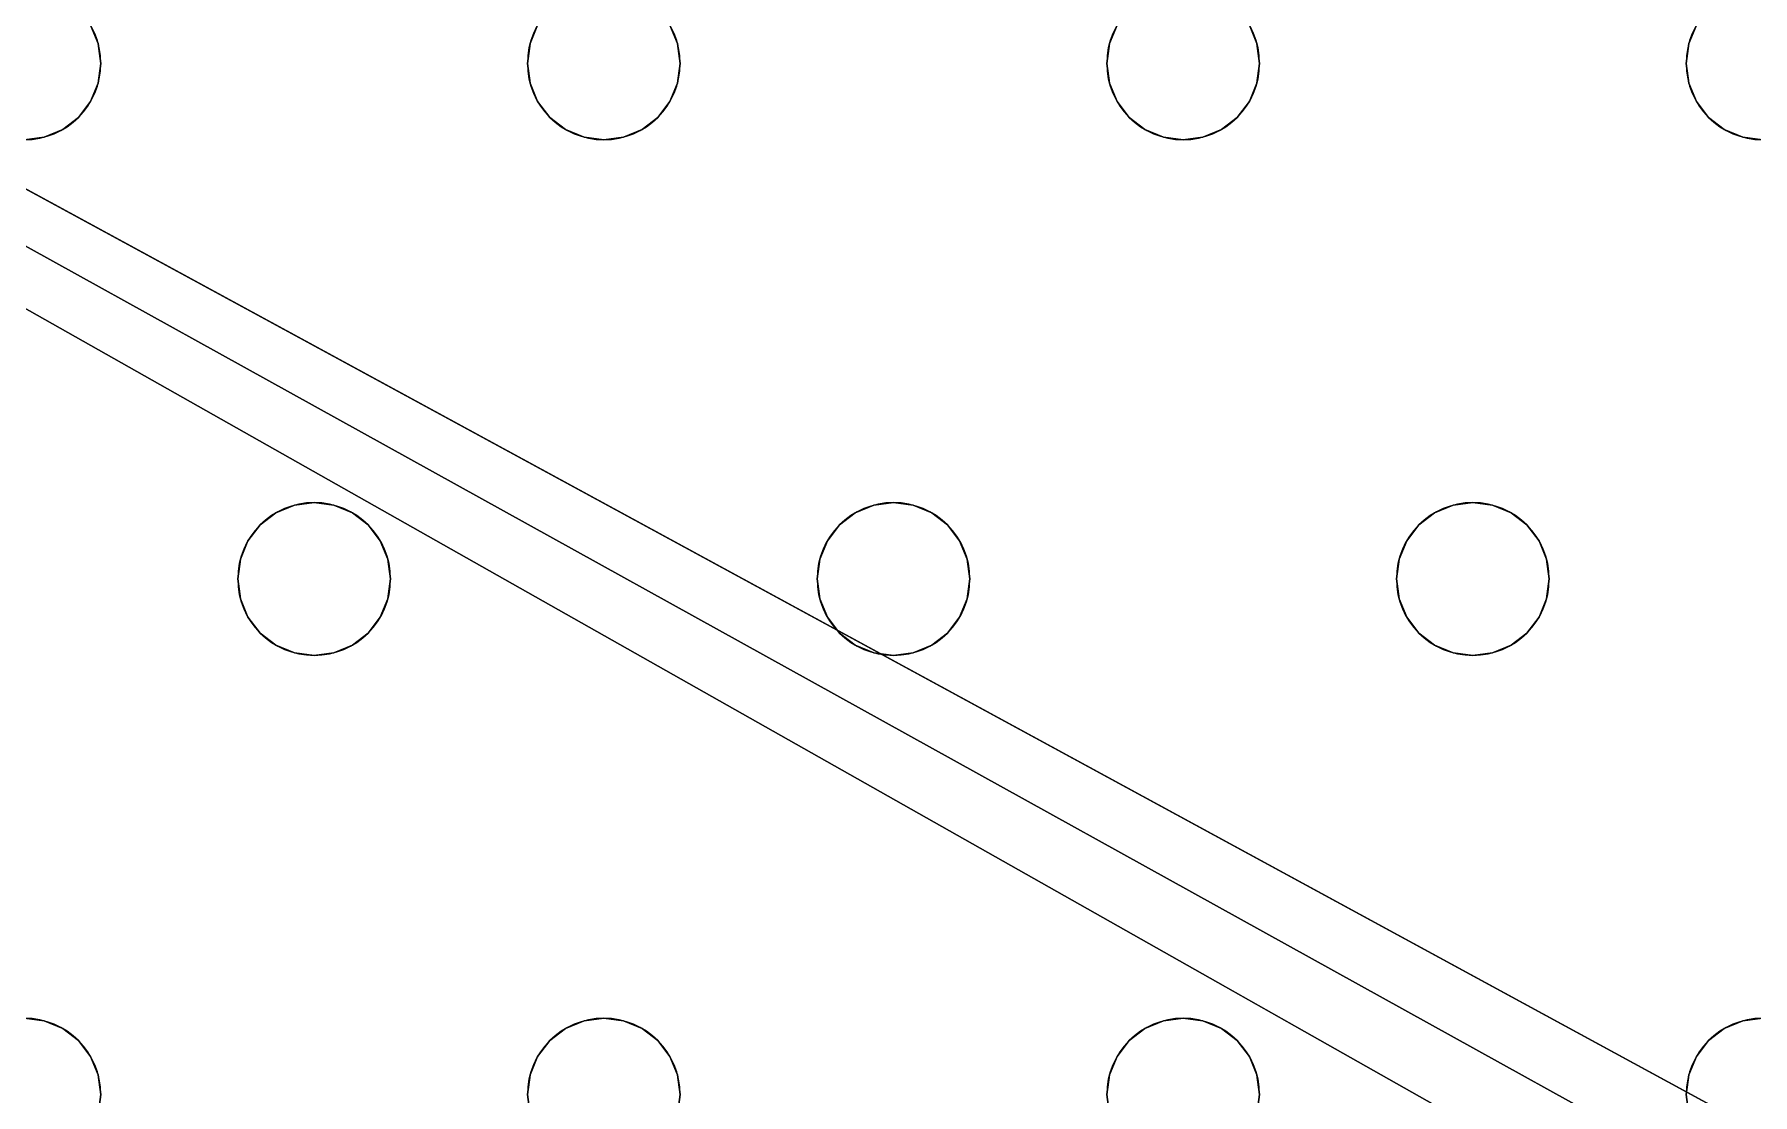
# Model space of a CAD drawing. Header units: millimetres. Extents: x -1 to 1201, y -701 to 1.
# Drawn here: x 292.1 to 382, y -206 to -150.5 of the extents above; entities that cross this region are included whole.
import ezdxf

# ---------------------------------------------------------------- set-up
doc = ezdxf.new("R2010")
doc.units = ezdxf.units.MM
doc.layers.add('IQ_200_3D', color=1, linetype='Continuous')
doc.layers.add('IQ_204_2D', color=7, linetype='Continuous')

msp = doc.modelspace()

# ---------------------------------------------------------------- linework, layer by layer
at = {"layer": 'IQ_200_3D', "lineweight": 18}
for points, invisible_edges in [([(325.347, -150, 890), (325.746, -150.965, 890), (348.752, -150, 890), (337.049, -129, 890)], 14), ([(295.013, -150, 890), (295.413, -150.965, 890), (318.418, -150, 890)], 14), ([(318.418, -150, 888), (318.019, -150.965, 888), (295.413, -150.965, 888), (295.013, -150, 888)], 10), ([(295.413, -150.965, 890), (295.013, -150, 890), (295.013, -150, 888), (295.413, -150.965, 888)], 10), ([(295.413, -150.965, 890), (295.549, -152, 890), (318.019, -150.965, 890), (318.418, -150, 890)], 10), ([(318.418, -150, 890), (318.019, -150.965, 890), (318.019, -150.965, 888), (318.418, -150, 888)], 10), ([(325.746, -150.965, 888), (325.347, -150, 888), (348.752, -150, 888), (348.352, -150.965, 888)], 10), ([(325.746, -150.965, 890), (325.347, -150, 890), (325.347, -150, 888), (325.746, -150.965, 888)], 10), ([(325.746, -150.965, 890), (325.882, -152, 890), (348.352, -150.965, 890), (348.752, -150, 890)], 10), ([(348.752, -150, 890), (348.352, -150.965, 890), (348.352, -150.965, 888), (348.752, -150, 888)], 10), ([(379.085, -150, 890), (355.68, -150, 890), (356.079, -150.965, 890), (378.685, -150.965, 890)], 5), ([(356.079, -150.965, 888), (355.68, -150, 888), (379.085, -150, 888), (378.685, -150.965, 888)], 10), ([(356.079, -150.965, 890), (355.68, -150, 890), (355.68, -150, 888), (356.079, -150.965, 888)], 10), ([(379.085, -150, 890), (378.685, -150.965, 890), (378.685, -150.965, 888), (379.085, -150, 888)], 10), ([(295.549, -152, 890), (295.413, -153.035, 890), (317.882, -152, 890), (318.019, -150.965, 890)], 10), ([(295.549, -152, 888), (295.413, -150.965, 888), (318.019, -150.965, 888), (317.882, -152, 888)], 10), ([(295.549, -152, 890), (295.413, -150.965, 890), (295.413, -150.965, 888), (295.549, -152, 888)], 2), ([(318.019, -150.965, 890), (317.882, -152, 890), (317.882, -152, 888), (318.019, -150.965, 888)], 8), ([(325.882, -152, 888), (325.746, -150.965, 888), (348.352, -150.965, 888), (348.216, -152, 888)], 10), ([(325.882, -152, 890), (325.746, -150.965, 890), (325.746, -150.965, 888), (325.882, -152, 888)], 2), ([(348.352, -150.965, 890), (325.882, -152, 890), (348.216, -152, 890)], 3), ([(348.352, -150.965, 890), (348.216, -152, 890), (348.216, -152, 888), (348.352, -150.965, 888)], 8), ([(356.216, -152, 890), (356.079, -153.035, 890), (378.549, -152, 890), (378.685, -150.965, 890)], 10), ([(356.079, -150.965, 890), (356.216, -152, 890), (378.685, -150.965, 890)], 14), ([(356.216, -152, 888), (356.079, -150.965, 888), (378.685, -150.965, 888), (378.549, -152, 888)], 10), ([(356.216, -152, 890), (356.079, -150.965, 890), (356.079, -150.965, 888), (356.216, -152, 888)], 2), ([(378.685, -150.965, 890), (378.549, -152, 890), (378.549, -152, 888), (378.685, -150.965, 888)], 8), ([(317.882, -152, 890), (295.413, -153.035, 890), (318.019, -153.035, 890)], 3), ([(295.413, -153.035, 888), (295.549, -152, 888), (317.882, -152, 888), (318.019, -153.035, 888)], 10), ([(295.413, -153.035, 890), (295.549, -152, 890), (295.549, -152, 888), (295.413, -153.035, 888)], 8), ([(317.882, -152, 890), (318.019, -153.035, 890), (318.019, -153.035, 888), (317.882, -152, 888)], 2), ([(348.216, -152, 890), (325.882, -152, 890), (325.746, -153.035, 890), (348.352, -153.035, 890)], 5), ([(325.746, -153.035, 888), (325.882, -152, 888), (348.216, -152, 888), (348.352, -153.035, 888)], 10), ([(325.746, -153.035, 890), (325.882, -152, 890), (325.882, -152, 888), (325.746, -153.035, 888)], 8), ([(348.216, -152, 890), (348.352, -153.035, 890), (348.352, -153.035, 888), (348.216, -152, 888)], 2), ([(378.685, -153.035, 890), (378.549, -152, 890), (356.079, -153.035, 890), (355.68, -154, 890)], 10), ([(356.079, -153.035, 888), (356.216, -152, 888), (378.549, -152, 888), (378.685, -153.035, 888)], 10), ([(356.079, -153.035, 890), (356.216, -152, 890), (356.216, -152, 888), (356.079, -153.035, 888)], 8), ([(378.549, -152, 890), (378.685, -153.035, 890), (378.685, -153.035, 888), (378.549, -152, 888)], 2), ([(318.019, -153.035, 890), (295.413, -153.035, 890), (295.013, -154, 890), (318.418, -154, 890)], 5), ([(295.013, -154, 888), (295.413, -153.035, 888), (318.019, -153.035, 888), (318.418, -154, 888)], 10), ([(295.013, -154, 890), (295.413, -153.035, 890), (295.413, -153.035, 888), (295.013, -154, 888)], 10), ([(318.019, -153.035, 890), (318.418, -154, 890), (318.418, -154, 888), (318.019, -153.035, 888)], 10), ([(348.352, -153.035, 890), (325.746, -153.035, 890), (325.347, -154, 890), (348.752, -154, 890)], 5), ([(348.752, -154, 888), (337.049, -175, 888), (325.347, -154, 888), (348.352, -153.035, 888)], 7), ([(325.746, -153.035, 888), (348.352, -153.035, 888), (325.347, -154, 888)], 3), ([(325.347, -154, 890), (325.746, -153.035, 890), (325.746, -153.035, 888), (325.347, -154, 888)], 10), ([(348.352, -153.035, 890), (348.752, -154, 890), (348.752, -154, 888), (348.352, -153.035, 888)], 10), ([(355.68, -154, 890), (367.382, -175, 890), (379.085, -154, 890), (378.685, -153.035, 890)], 11), ([(378.685, -153.035, 888), (379.085, -154, 888), (355.68, -154, 888), (356.079, -153.035, 888)], 10), ([(355.68, -154, 890), (356.079, -153.035, 890), (356.079, -153.035, 888), (355.68, -154, 888)], 10), ([(378.685, -153.035, 890), (379.085, -154, 890), (379.085, -154, 888), (378.685, -153.035, 888)], 10), ([(306.716, -175, 890), (295.013, -154, 890), (294.378, -154.828, 890)], 13), ([(306.716, -175, 888), (294.378, -154.828, 888), (295.013, -154, 888), (318.418, -154, 888)], 13), ([(294.378, -154.828, 890), (295.013, -154, 890), (295.013, -154, 888), (294.378, -154.828, 888)], 10), ([(318.418, -154, 890), (295.013, -154, 890), (306.716, -175, 890), (319.054, -154.828, 890)], 7), ([(306.716, -175, 888), (318.418, -154, 888), (319.054, -154.828, 888)], 13), ([(318.418, -154, 890), (319.054, -154.828, 890), (319.054, -154.828, 888), (318.418, -154, 888)], 10), ([(337.049, -175, 890), (325.347, -154, 890), (324.711, -154.828, 890), (336.014, -175.136, 890)], 5), ([(337.049, -175, 888), (324.711, -154.828, 888), (325.347, -154, 888)], 13), ([(324.711, -154.828, 890), (325.347, -154, 890), (325.347, -154, 888), (324.711, -154.828, 888)], 10), ([(348.752, -154, 890), (325.347, -154, 890), (337.049, -175, 890), (349.387, -154.828, 890)], 7), ([(337.049, -175, 888), (348.752, -154, 888), (349.387, -154.828, 888), (338.084, -175.136, 888)], 5), ([(348.752, -154, 890), (349.387, -154.828, 890), (349.387, -154.828, 888), (348.752, -154, 888)], 10), ([(367.382, -175, 890), (355.68, -154, 890), (355.044, -154.828, 890), (366.347, -175.136, 890)], 5), ([(355.044, -154.828, 888), (355.68, -154, 888), (367.382, -175, 888), (366.347, -175.136, 888)], 10), ([(355.044, -154.828, 890), (355.68, -154, 890), (355.68, -154, 888), (355.044, -154.828, 888)], 10), ([(379.085, -154, 888), (379.721, -154.828, 888), (367.382, -175, 888), (355.68, -154, 888)], 14), ([(379.721, -154.828, 890), (379.085, -154, 890), (367.382, -175, 890), (368.418, -175.136, 890)], 10), ([(379.085, -154, 890), (379.721, -154.828, 890), (379.721, -154.828, 888), (379.085, -154, 888)], 10), ([(304.716, -175.536, 890), (293.549, -155.464, 890), (292.584, -155.864, 890), (303.887, -176.172, 890)], 5), ([(304.716, -175.536, 888), (292.584, -155.864, 888), (293.549, -155.464, 888), (305.68, -175.136, 888)], 5), ([(292.584, -155.864, 890), (293.549, -155.464, 890), (293.549, -155.464, 888), (292.584, -155.864, 888)], 10), ([(294.378, -154.828, 890), (293.549, -155.464, 890), (305.68, -175.136, 890), (306.716, -175, 890)], 10), ([(305.68, -175.136, 888), (293.549, -155.464, 888), (294.378, -154.828, 888), (306.716, -175, 888)], 5), ([(293.549, -155.464, 890), (294.378, -154.828, 890), (294.378, -154.828, 888), (293.549, -155.464, 888)], 10), ([(293.549, -155.464, 890), (304.716, -175.536, 890), (305.68, -175.136, 890)], 13), ([(307.751, -175.136, 890), (319.882, -155.464, 890), (319.054, -154.828, 890), (306.716, -175, 890)], 5), ([(319.054, -154.828, 888), (319.882, -155.464, 888), (307.751, -175.136, 888), (306.716, -175, 888)], 10), ([(308.716, -175.536, 890), (320.847, -155.864, 890), (319.882, -155.464, 890), (307.751, -175.136, 890)], 5), ([(308.716, -175.536, 888), (307.751, -175.136, 888), (319.882, -155.464, 888), (320.847, -155.864, 888)], 10), ([(319.054, -154.828, 890), (319.882, -155.464, 890), (319.882, -155.464, 888), (319.054, -154.828, 888)], 10), ([(319.882, -155.464, 890), (320.847, -155.864, 890), (320.847, -155.864, 888), (319.882, -155.464, 888)], 10), ([(335.049, -175.536, 890), (323.882, -155.464, 890), (322.918, -155.864, 890), (334.221, -176.172, 890)], 5), ([(335.049, -175.536, 888), (322.918, -155.864, 888), (323.882, -155.464, 888), (336.014, -175.136, 888)], 5), ([(322.918, -155.864, 890), (323.882, -155.464, 890), (323.882, -155.464, 888), (322.918, -155.864, 888)], 10), ([(336.014, -175.136, 890), (324.711, -154.828, 890), (323.882, -155.464, 890), (335.049, -175.536, 890)], 5), ([(336.014, -175.136, 888), (323.882, -155.464, 888), (324.711, -154.828, 888), (337.049, -175, 888)], 5), ([(323.882, -155.464, 890), (324.711, -154.828, 890), (324.711, -154.828, 888), (323.882, -155.464, 888)], 10), ([(338.084, -175.136, 890), (350.216, -155.464, 890), (349.387, -154.828, 890), (337.049, -175, 890)], 5), ([(350.216, -155.464, 888), (339.049, -175.536, 888), (338.084, -175.136, 888), (349.387, -154.828, 888)], 5), ([(339.049, -175.536, 890), (351.18, -155.864, 890), (350.216, -155.464, 890), (338.084, -175.136, 890)], 5), ([(339.049, -175.536, 888), (350.216, -155.464, 888), (351.18, -155.864, 888)], 13), ([(349.387, -154.828, 890), (350.216, -155.464, 890), (350.216, -155.464, 888), (349.387, -154.828, 888)], 10), ([(350.216, -155.464, 890), (351.18, -155.864, 890), (351.18, -155.864, 888), (350.216, -155.464, 888)], 10), ([(354.216, -155.464, 890), (353.251, -155.864, 890), (365.382, -175.536, 890), (366.347, -175.136, 890)], 10), ([(365.382, -175.536, 888), (353.251, -155.864, 888), (354.216, -155.464, 888)], 13), ([(353.251, -155.864, 890), (354.216, -155.464, 890), (354.216, -155.464, 888), (353.251, -155.864, 888)], 10), ([(354.216, -155.464, 890), (366.347, -175.136, 890), (355.044, -154.828, 890)], 3), ([(366.347, -175.136, 888), (365.382, -175.536, 888), (354.216, -155.464, 888), (355.044, -154.828, 888)], 10), ([(354.216, -155.464, 890), (355.044, -154.828, 890), (355.044, -154.828, 888), (354.216, -155.464, 888)], 10), ([(379.721, -154.828, 888), (380.549, -155.464, 888), (368.418, -175.136, 888), (367.382, -175, 888)], 10), ([(380.549, -155.464, 890), (379.721, -154.828, 890), (368.418, -175.136, 890), (369.382, -175.536, 890)], 10), ([(369.382, -175.536, 888), (368.418, -175.136, 888), (380.549, -155.464, 888), (381.514, -155.864, 888)], 10), ([(381.514, -155.864, 890), (380.549, -155.464, 890), (369.382, -175.536, 890), (370.211, -176.172, 890)], 10), ([(379.721, -154.828, 890), (380.549, -155.464, 890), (380.549, -155.464, 888), (379.721, -154.828, 888)], 10), ([(380.549, -155.464, 890), (381.514, -155.864, 890), (381.514, -155.864, 888), (380.549, -155.464, 888)], 10), ([(279.847, -177, 888), (279.211, -176.172, 888), (291.549, -156, 888), (303.252, -177, 888)], 14), ([(303.252, -177, 890), (291.549, -156, 890), (279.847, -177, 890), (280.246, -177.965, 890)], 11), ([(303.887, -176.172, 890), (292.584, -155.864, 890), (291.549, -156, 890), (303.252, -177, 890)], 5), ([(291.549, -156, 888), (292.584, -155.864, 888), (303.887, -176.172, 888), (303.252, -177, 888)], 10), ([(292.584, -155.864, 888), (291.549, -156, 888), (291.549, -156, 890), (292.584, -155.864, 890)], 10), ([(292.584, -155.864, 888), (304.716, -175.536, 888), (303.887, -176.172, 888)], 13), ([(308.716, -175.536, 890), (309.544, -176.172, 890), (320.847, -155.864, 890)], 14), ([(309.544, -176.172, 888), (308.716, -175.536, 888), (320.847, -155.864, 888), (321.882, -156, 888)], 10), ([(321.882, -156, 890), (320.847, -155.864, 890), (309.544, -176.172, 890), (310.18, -177, 890)], 10), ([(310.18, -177, 888), (309.544, -176.172, 888), (321.882, -156, 888), (333.585, -177, 888)], 14), ([(333.585, -177, 890), (321.882, -156, 890), (310.18, -177, 890), (310.579, -177.965, 890)], 11), ([(321.882, -156, 888), (320.847, -155.864, 888), (320.847, -155.864, 890), (321.882, -156, 890)], 10), ([(334.221, -176.172, 890), (322.918, -155.864, 890), (321.882, -156, 890), (333.585, -177, 890)], 5), ([(321.882, -156, 888), (322.918, -155.864, 888), (334.221, -176.172, 888), (333.585, -177, 888)], 10), ([(322.918, -155.864, 888), (321.882, -156, 888), (321.882, -156, 890), (322.918, -155.864, 890)], 10), ([(322.918, -155.864, 888), (335.049, -175.536, 888), (334.221, -176.172, 888)], 13), ([(351.18, -155.864, 890), (339.049, -175.536, 890), (339.878, -176.172, 890)], 13), ([(339.878, -176.172, 888), (339.049, -175.536, 888), (351.18, -155.864, 888), (352.216, -156, 888)], 10), ([(352.216, -156, 890), (351.18, -155.864, 890), (339.878, -176.172, 890), (340.513, -177, 890)], 10), ([(352.216, -156, 888), (363.918, -177, 888), (340.513, -177, 888), (339.878, -176.172, 888)], 11), ([(340.513, -177, 890), (340.913, -177.965, 890), (363.918, -177, 890), (352.216, -156, 890)], 14), ([(352.216, -156, 888), (351.18, -155.864, 888), (351.18, -155.864, 890), (352.216, -156, 890)], 10), ([(364.554, -176.172, 890), (353.251, -155.864, 890), (352.216, -156, 890), (363.918, -177, 890)], 5), ([(353.251, -155.864, 888), (365.382, -175.536, 888), (364.554, -176.172, 888), (352.216, -156, 888)], 5), ([(353.251, -155.864, 888), (352.216, -156, 888), (352.216, -156, 890), (353.251, -155.864, 890)], 10), ([(352.216, -156, 888), (364.554, -176.172, 888), (363.918, -177, 888)], 13), ([(364.554, -176.172, 890), (365.382, -175.536, 890), (353.251, -155.864, 890)], 14), ([(370.211, -176.172, 888), (369.382, -175.536, 888), (381.514, -155.864, 888), (382.549, -156, 888)], 10), ([(382.549, -156, 890), (381.514, -155.864, 890), (370.211, -176.172, 890), (370.847, -177, 890)], 10), ([(382.549, -156, 888), (394.252, -177, 888), (370.847, -177, 888), (370.211, -176.172, 888)], 11), ([(394.252, -177, 890), (382.549, -156, 890), (370.847, -177, 890), (371.246, -177.965, 890)], 11), ([(382.549, -156, 888), (381.514, -155.864, 888), (381.514, -155.864, 890), (382.549, -156, 890)], 10), ([(305.68, -175.136, 890), (304.716, -175.536, 890), (304.716, -175.536, 888), (305.68, -175.136, 888)], 10), ([(305.68, -175.136, 888), (306.716, -175, 888), (306.716, -175, 890), (305.68, -175.136, 890)], 10), ([(306.716, -175, 888), (307.751, -175.136, 888), (307.751, -175.136, 890), (306.716, -175, 890)], 10), ([(308.716, -175.536, 890), (307.751, -175.136, 890), (307.751, -175.136, 888), (308.716, -175.536, 888)], 10), ([(336.014, -175.136, 890), (335.049, -175.536, 890), (335.049, -175.536, 888), (336.014, -175.136, 888)], 10), ([(336.014, -175.136, 888), (337.049, -175, 888), (337.049, -175, 890), (336.014, -175.136, 890)], 10), ([(337.049, -175, 888), (338.084, -175.136, 888), (338.084, -175.136, 890), (337.049, -175, 890)], 10), ([(339.049, -175.536, 890), (338.084, -175.136, 890), (338.084, -175.136, 888), (339.049, -175.536, 888)], 10), ([(366.347, -175.136, 890), (365.382, -175.536, 890), (365.382, -175.536, 888), (366.347, -175.136, 888)], 10), ([(366.347, -175.136, 888), (367.382, -175, 888), (367.382, -175, 890), (366.347, -175.136, 890)], 10), ([(367.382, -175, 888), (368.418, -175.136, 888), (368.418, -175.136, 890), (367.382, -175, 890)], 10), ([(369.382, -175.536, 890), (368.418, -175.136, 890), (368.418, -175.136, 888), (369.382, -175.536, 888)], 10), ([(303.887, -176.172, 890), (303.252, -177, 890), (303.252, -177, 888), (303.887, -176.172, 888)], 10), ([(304.716, -175.536, 890), (303.887, -176.172, 890), (303.887, -176.172, 888), (304.716, -175.536, 888)], 10), ([(309.544, -176.172, 890), (308.716, -175.536, 890), (308.716, -175.536, 888), (309.544, -176.172, 888)], 10), ([(310.18, -177, 890), (309.544, -176.172, 890), (309.544, -176.172, 888), (310.18, -177, 888)], 10), ([(334.221, -176.172, 890), (333.585, -177, 890), (333.585, -177, 888), (334.221, -176.172, 888)], 10), ([(335.049, -175.536, 890), (334.221, -176.172, 890), (334.221, -176.172, 888), (335.049, -175.536, 888)], 10), ([(339.878, -176.172, 890), (339.049, -175.536, 890), (339.049, -175.536, 888), (339.878, -176.172, 888)], 10), ([(340.513, -177, 890), (339.878, -176.172, 890), (339.878, -176.172, 888), (340.513, -177, 888)], 10), ([(364.554, -176.172, 890), (363.918, -177, 890), (363.918, -177, 888), (364.554, -176.172, 888)], 10), ([(365.382, -175.536, 890), (364.554, -176.172, 890), (364.554, -176.172, 888), (365.382, -175.536, 888)], 10), ([(370.211, -176.172, 890), (369.382, -175.536, 890), (369.382, -175.536, 888), (370.211, -176.172, 888)], 10), ([(370.847, -177, 890), (370.211, -176.172, 890), (370.211, -176.172, 888), (370.847, -177, 888)], 10), ([(279.847, -177, 888), (303.252, -177, 888), (280.246, -177.965, 888)], 3), ([(303.252, -177, 890), (280.246, -177.965, 890), (302.852, -177.965, 890)], 3), ([(280.246, -177.965, 888), (303.252, -177, 888), (302.852, -177.965, 888), (280.382, -179, 888)], 5), ([(303.252, -177, 890), (302.852, -177.965, 890), (302.852, -177.965, 888), (303.252, -177, 888)], 10), ([(310.579, -177.965, 888), (310.18, -177, 888), (333.585, -177, 888), (333.185, -177.965, 888)], 10), ([(310.579, -177.965, 890), (310.18, -177, 890), (310.18, -177, 888), (310.579, -177.965, 888)], 10), ([(310.579, -177.965, 890), (310.716, -179, 890), (333.185, -177.965, 890), (333.585, -177, 890)], 10), ([(333.585, -177, 890), (333.185, -177.965, 890), (333.185, -177.965, 888), (333.585, -177, 888)], 10), ([(340.913, -177.965, 888), (340.513, -177, 888), (363.918, -177, 888), (363.519, -177.965, 888)], 10), ([(340.913, -177.965, 890), (340.513, -177, 890), (340.513, -177, 888), (340.913, -177.965, 888)], 10), ([(363.519, -177.965, 890), (363.918, -177, 890), (340.913, -177.965, 890), (341.049, -179, 890)], 10), ([(363.918, -177, 890), (363.519, -177.965, 890), (363.519, -177.965, 888), (363.918, -177, 888)], 10), ([(394.252, -177, 888), (371.246, -177.965, 888), (370.847, -177, 888)], 13), ([(371.246, -177.965, 890), (370.847, -177, 890), (370.847, -177, 888), (371.246, -177.965, 888)], 10), ([(394.252, -177, 890), (371.246, -177.965, 890), (393.852, -177.965, 890)], 3), ([(393.852, -177.965, 888), (371.382, -179, 888), (371.246, -177.965, 888), (394.252, -177, 888)], 5), ([(280.382, -179, 890), (302.716, -179, 890), (302.852, -177.965, 890), (280.246, -177.965, 890)], 5), ([(302.716, -179, 888), (280.246, -180.035, 888), (280.382, -179, 888), (302.852, -177.965, 888)], 5), ([(302.852, -177.965, 890), (302.716, -179, 890), (302.716, -179, 888), (302.852, -177.965, 888)], 8), ([(310.716, -179, 888), (310.579, -177.965, 888), (333.185, -177.965, 888), (333.049, -179, 888)], 10), ([(310.716, -179, 890), (310.579, -177.965, 890), (310.579, -177.965, 888), (310.716, -179, 888)], 2), ([(333.049, -179, 890), (333.185, -177.965, 890), (310.716, -179, 890)], 14), ([(333.185, -177.965, 890), (333.049, -179, 890), (333.049, -179, 888), (333.185, -177.965, 888)], 8), ([(363.382, -179, 890), (363.519, -177.965, 890), (341.049, -179, 890), (340.913, -180.035, 890)], 10), ([(341.049, -179, 888), (340.913, -177.965, 888), (363.519, -177.965, 888), (363.382, -179, 888)], 10), ([(341.049, -179, 890), (340.913, -177.965, 890), (340.913, -177.965, 888), (341.049, -179, 888)], 2), ([(363.519, -177.965, 890), (363.382, -179, 890), (363.382, -179, 888), (363.519, -177.965, 888)], 8), ([(393.852, -177.965, 890), (371.246, -177.965, 890), (371.382, -179, 890), (393.716, -179, 890)], 5), ([(393.716, -179, 888), (371.246, -180.035, 888), (371.382, -179, 888), (393.852, -177.965, 888)], 5), ([(371.382, -179, 890), (371.246, -177.965, 890), (371.246, -177.965, 888), (371.382, -179, 888)], 2), ([(280.246, -180.035, 890), (279.847, -181, 890), (302.852, -180.035, 890), (302.716, -179, 890)], 10), ([(280.246, -180.035, 888), (302.716, -179, 888), (302.852, -180.035, 888), (279.847, -181, 888)], 5), ([(280.246, -180.035, 890), (302.716, -179, 890), (280.382, -179, 890)], 3), ([(302.716, -179, 890), (302.852, -180.035, 890), (302.852, -180.035, 888), (302.716, -179, 888)], 2), ([(333.049, -179, 890), (310.716, -179, 890), (310.579, -180.035, 890), (333.185, -180.035, 890)], 5), ([(310.579, -180.035, 888), (310.716, -179, 888), (333.049, -179, 888), (333.185, -180.035, 888)], 10), ([(310.579, -180.035, 890), (310.716, -179, 890), (310.716, -179, 888), (310.579, -180.035, 888)], 8), ([(333.049, -179, 890), (333.185, -180.035, 890), (333.185, -180.035, 888), (333.049, -179, 888)], 2), ([(340.913, -180.035, 890), (340.513, -181, 890), (363.519, -180.035, 890), (363.382, -179, 890)], 10), ([(340.913, -180.035, 888), (341.049, -179, 888), (363.382, -179, 888), (363.519, -180.035, 888)], 10), ([(340.913, -180.035, 890), (341.049, -179, 890), (341.049, -179, 888), (340.913, -180.035, 888)], 8), ([(363.382, -179, 890), (363.519, -180.035, 890), (363.519, -180.035, 888), (363.382, -179, 888)], 2), ([(393.852, -180.035, 888), (370.847, -181, 888), (371.246, -180.035, 888), (393.716, -179, 888)], 5), ([(393.716, -179, 890), (371.382, -179, 890), (371.246, -180.035, 890), (393.852, -180.035, 890)], 5), ([(371.246, -180.035, 890), (371.382, -179, 890), (371.382, -179, 888), (371.246, -180.035, 888)], 8), ([(279.847, -181, 890), (291.549, -202, 890), (303.252, -181, 890), (302.852, -180.035, 890)], 11), ([(279.847, -181, 888), (302.852, -180.035, 888), (303.252, -181, 888)], 13), ([(302.852, -180.035, 890), (303.252, -181, 890), (303.252, -181, 888), (302.852, -180.035, 888)], 10), ([(333.185, -180.035, 890), (310.579, -180.035, 890), (310.18, -181, 890), (333.585, -181, 890)], 5), ([(310.18, -181, 888), (310.579, -180.035, 888), (333.185, -180.035, 888), (333.585, -181, 888)], 10), ([(310.18, -181, 890), (310.579, -180.035, 890), (310.579, -180.035, 888), (310.18, -181, 888)], 10), ([(333.185, -180.035, 890), (333.585, -181, 890), (333.585, -181, 888), (333.185, -180.035, 888)], 10), ([(340.513, -181, 890), (352.216, -202, 890), (363.918, -181, 890), (363.519, -180.035, 890)], 11), ([(340.513, -181, 888), (340.913, -180.035, 888), (363.519, -180.035, 888), (363.918, -181, 888)], 10), ([(340.513, -181, 890), (340.913, -180.035, 890), (340.913, -180.035, 888), (340.513, -181, 888)], 10), ([(363.519, -180.035, 890), (363.918, -181, 890), (363.918, -181, 888), (363.519, -180.035, 888)], 10), ([(393.852, -180.035, 890), (371.246, -180.035, 890), (370.847, -181, 890), (394.252, -181, 890)], 5), ([(370.847, -181, 888), (393.852, -180.035, 888), (394.252, -181, 888)], 13), ([(370.847, -181, 890), (371.246, -180.035, 890), (371.246, -180.035, 888), (370.847, -181, 888)], 10), ([(279.847, -181, 888), (303.252, -181, 888), (291.549, -202, 888), (279.211, -181.828, 888)], 7), ([(291.549, -202, 890), (292.584, -202.136, 890), (303.887, -181.828, 890), (303.252, -181, 890)], 10), ([(303.887, -181.828, 888), (292.584, -202.136, 888), (291.549, -202, 888), (303.252, -181, 888)], 5), ([(303.252, -181, 890), (303.887, -181.828, 890), (303.887, -181.828, 888), (303.252, -181, 888)], 10), ([(310.18, -181, 890), (309.544, -181.828, 890), (321.882, -202, 890), (333.585, -181, 890)], 14), ([(310.18, -181, 888), (333.585, -181, 888), (321.882, -202, 888), (309.544, -181.828, 888)], 7), ([(309.544, -181.828, 890), (310.18, -181, 890), (310.18, -181, 888), (309.544, -181.828, 888)], 10), ([(333.585, -181, 890), (321.882, -202, 890), (334.221, -181.828, 890)], 3), ([(334.221, -181.828, 888), (321.882, -202, 888), (333.585, -181, 888)], 3), ([(333.585, -181, 890), (334.221, -181.828, 890), (334.221, -181.828, 888), (333.585, -181, 888)], 10), ([(340.513, -181, 890), (339.878, -181.828, 890), (352.216, -202, 890)], 14), ([(352.216, -202, 888), (351.18, -202.136, 888), (339.878, -181.828, 888), (340.513, -181, 888)], 10), ([(339.878, -181.828, 890), (340.513, -181, 890), (340.513, -181, 888), (339.878, -181.828, 888)], 10), ([(363.918, -181, 888), (352.216, -202, 888), (340.513, -181, 888)], 15), ([(364.554, -181.828, 890), (363.918, -181, 890), (352.216, -202, 890), (353.251, -202.136, 890)], 10), ([(364.554, -181.828, 888), (353.251, -202.136, 888), (352.216, -202, 888), (363.918, -181, 888)], 5), ([(363.918, -181, 890), (364.554, -181.828, 890), (364.554, -181.828, 888), (363.918, -181, 888)], 10), ([(382.549, -202, 890), (370.847, -181, 890), (370.211, -181.828, 890), (381.514, -202.136, 890)], 5), ([(382.549, -202, 888), (381.514, -202.136, 888), (370.211, -181.828, 888), (370.847, -181, 888)], 10), ([(370.211, -181.828, 890), (370.847, -181, 890), (370.847, -181, 888), (370.211, -181.828, 888)], 10), ([(394.252, -181, 890), (370.847, -181, 890), (382.549, -202, 890), (394.887, -181.828, 890)], 7), ([(382.549, -202, 888), (370.847, -181, 888), (394.252, -181, 888), (394.887, -181.828, 888)], 11), ([(303.887, -181.828, 890), (292.584, -202.136, 890), (304.716, -182.464, 890)], 3), ([(292.584, -202.136, 888), (303.887, -181.828, 888), (304.716, -182.464, 888)], 13), ([(304.716, -182.464, 890), (292.584, -202.136, 890), (293.549, -202.536, 890), (305.68, -182.864, 890)], 5), ([(293.549, -202.536, 888), (292.584, -202.136, 888), (304.716, -182.464, 888), (305.68, -182.864, 888)], 10), ([(303.887, -181.828, 890), (304.716, -182.464, 890), (304.716, -182.464, 888), (303.887, -181.828, 888)], 10), ([(304.716, -182.464, 890), (305.68, -182.864, 890), (305.68, -182.864, 888), (304.716, -182.464, 888)], 10), ([(308.716, -182.464, 890), (307.751, -182.864, 890), (319.882, -202.536, 890), (320.847, -202.136, 890)], 10), ([(319.882, -202.536, 888), (319.054, -203.172, 888), (307.751, -182.864, 888), (308.716, -182.464, 888)], 10), ([(307.751, -182.864, 890), (308.716, -182.464, 890), (308.716, -182.464, 888), (307.751, -182.864, 888)], 10), ([(320.847, -202.136, 890), (321.882, -202, 890), (309.544, -181.828, 890), (308.716, -182.464, 890)], 10), ([(309.544, -181.828, 888), (321.882, -202, 888), (320.847, -202.136, 888), (308.716, -182.464, 888)], 5), ([(308.716, -182.464, 890), (309.544, -181.828, 890), (309.544, -181.828, 888), (308.716, -182.464, 888)], 10), ([(319.882, -202.536, 888), (308.716, -182.464, 888), (320.847, -202.136, 888)], 3), ([(334.221, -181.828, 890), (321.882, -202, 890), (322.918, -202.136, 890), (335.049, -182.464, 890)], 5), ([(322.918, -202.136, 888), (321.882, -202, 888), (334.221, -181.828, 888), (335.049, -182.464, 888)], 10), ([(335.049, -182.464, 890), (322.918, -202.136, 890), (323.882, -202.536, 890)], 13), ([(323.882, -202.536, 888), (322.918, -202.136, 888), (335.049, -182.464, 888), (336.014, -182.864, 888)], 10), ([(323.882, -202.536, 890), (324.711, -203.172, 890), (336.014, -182.864, 890), (335.049, -182.464, 890)], 10), ([(334.221, -181.828, 890), (335.049, -182.464, 890), (335.049, -182.464, 888), (334.221, -181.828, 888)], 10), ([(335.049, -182.464, 890), (336.014, -182.864, 890), (336.014, -182.864, 888), (335.049, -182.464, 888)], 10), ([(350.216, -202.536, 890), (339.049, -182.464, 890), (338.084, -182.864, 890), (349.387, -203.172, 890)], 5), ([(350.216, -202.536, 888), (338.084, -182.864, 888), (339.049, -182.464, 888)], 13), ([(338.084, -182.864, 890), (339.049, -182.464, 890), (339.049, -182.464, 888), (338.084, -182.864, 888)], 10), ([(351.18, -202.136, 890), (352.216, -202, 890), (339.878, -181.828, 890), (339.049, -182.464, 890)], 10), ([(351.18, -202.136, 888), (350.216, -202.536, 888), (339.049, -182.464, 888), (339.878, -181.828, 888)], 10), ([(339.049, -182.464, 890), (339.878, -181.828, 890), (339.878, -181.828, 888), (339.049, -182.464, 888)], 10), ([(351.18, -202.136, 890), (339.049, -182.464, 890), (350.216, -202.536, 890)], 3), ([(353.251, -202.136, 890), (354.216, -202.536, 890), (365.382, -182.464, 890), (364.554, -181.828, 890)], 10), ([(353.251, -202.136, 888), (364.554, -181.828, 888), (365.382, -182.464, 888)], 13), ([(354.216, -202.536, 888), (353.251, -202.136, 888), (365.382, -182.464, 888), (366.347, -182.864, 888)], 10), ([(354.216, -202.536, 890), (366.347, -182.864, 890), (365.382, -182.464, 890)], 13), ([(364.554, -181.828, 890), (365.382, -182.464, 890), (365.382, -182.464, 888), (364.554, -181.828, 888)], 10), ([(365.382, -182.464, 890), (366.347, -182.864, 890), (366.347, -182.864, 888), (365.382, -182.464, 888)], 10), ([(380.549, -202.536, 890), (369.382, -182.464, 890), (368.418, -182.864, 890), (379.721, -203.172, 890)], 5), ([(380.549, -202.536, 888), (368.418, -182.864, 888), (369.382, -182.464, 888)], 13), ([(368.418, -182.864, 890), (369.382, -182.464, 890), (369.382, -182.464, 888), (368.418, -182.864, 888)], 10), ([(381.514, -202.136, 890), (370.211, -181.828, 890), (369.382, -182.464, 890), (380.549, -202.536, 890)], 5), ([(381.514, -202.136, 888), (380.549, -202.536, 888), (369.382, -182.464, 888), (370.211, -181.828, 888)], 10), ([(369.382, -182.464, 890), (370.211, -181.828, 890), (370.211, -181.828, 888), (369.382, -182.464, 888)], 10), ([(294.378, -203.172, 890), (305.68, -182.864, 890), (293.549, -202.536, 890)], 3), ([(294.378, -203.172, 888), (293.549, -202.536, 888), (305.68, -182.864, 888), (306.716, -183, 888)], 10), ([(306.716, -183, 890), (305.68, -182.864, 890), (294.378, -203.172, 890), (295.013, -204, 890)], 10), ([(295.013, -204, 888), (294.378, -203.172, 888), (306.716, -183, 888), (318.418, -204, 888)], 14), ([(318.418, -204, 890), (306.716, -183, 890), (295.013, -204, 890), (295.413, -204.965, 890)], 11), ([(306.716, -183, 888), (305.68, -182.864, 888), (305.68, -182.864, 890), (306.716, -183, 890)], 10), ([(319.054, -203.172, 890), (307.751, -182.864, 890), (306.716, -183, 890), (318.418, -204, 890)], 5), ([(319.054, -203.172, 888), (318.418, -204, 888), (306.716, -183, 888), (307.751, -182.864, 888)], 10), ([(307.751, -182.864, 888), (306.716, -183, 888), (306.716, -183, 890), (307.751, -182.864, 890)], 10), ([(319.054, -203.172, 890), (319.882, -202.536, 890), (307.751, -182.864, 890)], 14), ([(324.711, -203.172, 888), (323.882, -202.536, 888), (336.014, -182.864, 888), (337.049, -183, 888)], 10), ([(337.049, -183, 890), (336.014, -182.864, 890), (324.711, -203.172, 890), (325.347, -204, 890)], 10), ([(324.711, -203.172, 888), (337.049, -183, 888), (325.347, -204, 888)], 3), ([(348.752, -204, 890), (337.049, -183, 890), (325.347, -204, 890), (325.746, -204.965, 890)], 11), ([(337.049, -183, 888), (349.387, -203.172, 888), (348.752, -204, 888), (325.347, -204, 888)], 13), ([(337.049, -183, 888), (336.014, -182.864, 888), (336.014, -182.864, 890), (337.049, -183, 890)], 10), ([(349.387, -203.172, 890), (338.084, -182.864, 890), (337.049, -183, 890), (348.752, -204, 890)], 5), ([(338.084, -182.864, 888), (350.216, -202.536, 888), (349.387, -203.172, 888), (337.049, -183, 888)], 5), ([(338.084, -182.864, 888), (337.049, -183, 888), (337.049, -183, 890), (338.084, -182.864, 890)], 10), ([(366.347, -182.864, 890), (354.216, -202.536, 890), (355.044, -203.172, 890), (367.382, -183, 890)], 5), ([(355.044, -203.172, 888), (354.216, -202.536, 888), (366.347, -182.864, 888), (367.382, -183, 888)], 10), ([(367.382, -183, 890), (355.044, -203.172, 890), (355.68, -204, 890)], 13), ([(355.044, -203.172, 888), (367.382, -183, 888), (355.68, -204, 888)], 3), ([(355.68, -204, 890), (356.079, -204.965, 890), (379.085, -204, 890), (367.382, -183, 890)], 14), ([(367.382, -183, 888), (379.721, -203.172, 888), (379.085, -204, 888), (355.68, -204, 888)], 13), ([(367.382, -183, 888), (366.347, -182.864, 888), (366.347, -182.864, 890), (367.382, -183, 890)], 10), ([(379.721, -203.172, 890), (368.418, -182.864, 890), (367.382, -183, 890), (379.085, -204, 890)], 5), ([(368.418, -182.864, 888), (380.549, -202.536, 888), (379.721, -203.172, 888), (367.382, -183, 888)], 5), ([(368.418, -182.864, 888), (367.382, -183, 888), (367.382, -183, 890), (368.418, -182.864, 890)], 10), ([(291.549, -202, 888), (292.584, -202.136, 888), (292.584, -202.136, 890), (291.549, -202, 890)], 10), ([(293.549, -202.536, 890), (292.584, -202.136, 890), (292.584, -202.136, 888), (293.549, -202.536, 888)], 10), ([(320.847, -202.136, 890), (319.882, -202.536, 890), (319.882, -202.536, 888), (320.847, -202.136, 888)], 10), ([(320.847, -202.136, 888), (321.882, -202, 888), (321.882, -202, 890), (320.847, -202.136, 890)], 10), ([(321.882, -202, 888), (322.918, -202.136, 888), (322.918, -202.136, 890), (321.882, -202, 890)], 10), ([(323.882, -202.536, 890), (322.918, -202.136, 890), (322.918, -202.136, 888), (323.882, -202.536, 888)], 10), ([(351.18, -202.136, 890), (350.216, -202.536, 890), (350.216, -202.536, 888), (351.18, -202.136, 888)], 10), ([(351.18, -202.136, 888), (352.216, -202, 888), (352.216, -202, 890), (351.18, -202.136, 890)], 10), ([(352.216, -202, 888), (353.251, -202.136, 888), (353.251, -202.136, 890), (352.216, -202, 890)], 10), ([(354.216, -202.536, 890), (353.251, -202.136, 890), (353.251, -202.136, 888), (354.216, -202.536, 888)], 10), ([(381.514, -202.136, 890), (380.549, -202.536, 890), (380.549, -202.536, 888), (381.514, -202.136, 888)], 10), ([(381.514, -202.136, 888), (382.549, -202, 888), (382.549, -202, 890), (381.514, -202.136, 890)], 10), ([(294.378, -203.172, 890), (293.549, -202.536, 890), (293.549, -202.536, 888), (294.378, -203.172, 888)], 10), ([(295.013, -204, 890), (294.378, -203.172, 890), (294.378, -203.172, 888), (295.013, -204, 888)], 10), ([(319.054, -203.172, 890), (318.418, -204, 890), (318.418, -204, 888), (319.054, -203.172, 888)], 10), ([(319.882, -202.536, 890), (319.054, -203.172, 890), (319.054, -203.172, 888), (319.882, -202.536, 888)], 10), ([(324.711, -203.172, 890), (323.882, -202.536, 890), (323.882, -202.536, 888), (324.711, -203.172, 888)], 10), ([(325.347, -204, 890), (324.711, -203.172, 890), (324.711, -203.172, 888), (325.347, -204, 888)], 10), ([(349.387, -203.172, 890), (348.752, -204, 890), (348.752, -204, 888), (349.387, -203.172, 888)], 10), ([(350.216, -202.536, 890), (349.387, -203.172, 890), (349.387, -203.172, 888), (350.216, -202.536, 888)], 10), ([(355.044, -203.172, 890), (354.216, -202.536, 890), (354.216, -202.536, 888), (355.044, -203.172, 888)], 10), ([(355.68, -204, 890), (355.044, -203.172, 890), (355.044, -203.172, 888), (355.68, -204, 888)], 10), ([(379.721, -203.172, 890), (379.085, -204, 890), (379.085, -204, 888), (379.721, -203.172, 888)], 10), ([(380.549, -202.536, 890), (379.721, -203.172, 890), (379.721, -203.172, 888), (380.549, -202.536, 888)], 10), ([(295.413, -204.965, 888), (295.013, -204, 888), (318.418, -204, 888), (318.019, -204.965, 888)], 10), ([(295.413, -204.965, 890), (295.013, -204, 890), (295.013, -204, 888), (295.413, -204.965, 888)], 10), ([(318.418, -204, 890), (295.413, -204.965, 890), (318.019, -204.965, 890)], 3), ([(318.418, -204, 890), (318.019, -204.965, 890), (318.019, -204.965, 888), (318.418, -204, 888)], 10), ([(348.752, -204, 888), (348.352, -204.965, 888), (325.746, -204.965, 888), (325.347, -204, 888)], 10), ([(325.746, -204.965, 890), (325.347, -204, 890), (325.347, -204, 888), (325.746, -204.965, 888)], 10), ([(348.352, -204.965, 890), (348.752, -204, 890), (325.746, -204.965, 890)], 14), ([(348.752, -204, 890), (348.352, -204.965, 890), (348.352, -204.965, 888), (348.752, -204, 888)], 10), ([(379.085, -204, 888), (378.685, -204.965, 888), (356.079, -204.965, 888), (355.68, -204, 888)], 10), ([(356.079, -204.965, 890), (355.68, -204, 890), (355.68, -204, 888), (356.079, -204.965, 888)], 10), ([(378.685, -204.965, 890), (379.085, -204, 890), (356.079, -204.965, 890)], 14), ([(379.085, -204, 890), (378.685, -204.965, 890), (378.685, -204.965, 888), (379.085, -204, 888)], 10), ([(295.549, -206, 890), (317.882, -206, 890), (318.019, -204.965, 890), (295.413, -204.965, 890)], 5), ([(318.019, -204.965, 888), (317.882, -206, 888), (295.549, -206, 888), (295.413, -204.965, 888)], 10), ([(295.549, -206, 890), (295.413, -204.965, 890), (295.413, -204.965, 888), (295.549, -206, 888)], 2), ([(318.019, -204.965, 890), (317.882, -206, 890), (317.882, -206, 888), (318.019, -204.965, 888)], 8), ([(325.882, -206, 890), (348.216, -206, 890), (348.352, -204.965, 890), (325.746, -204.965, 890)], 5), ([(325.882, -206, 888), (325.746, -204.965, 888), (348.352, -204.965, 888), (348.216, -206, 888)], 10), ([(325.882, -206, 890), (325.746, -204.965, 890), (325.746, -204.965, 888), (325.882, -206, 888)], 2), ([(348.352, -204.965, 890), (348.216, -206, 890), (348.216, -206, 888), (348.352, -204.965, 888)], 8), ([(378.685, -204.965, 890), (356.079, -204.965, 890), (356.216, -206, 890), (378.549, -206, 890)], 5), ([(378.685, -204.965, 888), (378.549, -206, 888), (356.216, -206, 888), (356.079, -204.965, 888)], 10), ([(356.216, -206, 890), (356.079, -204.965, 890), (356.079, -204.965, 888), (356.216, -206, 888)], 2), ([(378.685, -204.965, 890), (378.549, -206, 890), (378.549, -206, 888), (378.685, -204.965, 888)], 8), ([(295.413, -207.035, 890), (318.019, -207.035, 890), (317.882, -206, 890), (295.549, -206, 890)], 5), ([(317.882, -206, 888), (318.019, -207.035, 888), (295.413, -207.035, 888), (295.549, -206, 888)], 10), ([(295.413, -207.035, 890), (295.549, -206, 890), (295.549, -206, 888), (295.413, -207.035, 888)], 8), ([(317.882, -206, 890), (318.019, -207.035, 890), (318.019, -207.035, 888), (317.882, -206, 888)], 2), ([(325.746, -207.035, 890), (337.049, -220.5, 890), (348.352, -207.035, 890), (348.216, -206, 890)], 11), ([(348.216, -206, 890), (325.882, -206, 890), (325.746, -207.035, 890)], 13), ([(325.746, -207.035, 888), (325.882, -206, 888), (348.216, -206, 888), (348.352, -207.035, 888)], 10), ([(325.746, -207.035, 890), (325.882, -206, 890), (325.882, -206, 888), (325.746, -207.035, 888)], 8), ([(348.216, -206, 890), (348.352, -207.035, 890), (348.352, -207.035, 888), (348.216, -206, 888)], 2), ([(356.079, -207.035, 890), (378.685, -207.035, 890), (378.549, -206, 890), (356.216, -206, 890)], 5), ([(378.549, -206, 888), (378.685, -207.035, 888), (356.079, -207.035, 888), (356.216, -206, 888)], 10), ([(356.079, -207.035, 890), (356.216, -206, 890), (356.216, -206, 888), (356.079, -207.035, 888)], 8), ([(378.549, -206, 890), (378.685, -207.035, 890), (378.685, -207.035, 888), (378.549, -206, 888)], 2)]:
    msp.add_3dface(points, dxfattribs=dict(at, invisible_edges=invisible_edges))
at = {"layer": 'IQ_204_2D'}
for centre, start, end in [((291.549, -152), 0, 180), ((321.882, -152), 0, 180), ((352.216, -152), 0, 180), ((382.549, -152), 0, 180), ((291.549, -152), 180, 0), ((321.882, -152), 180, 360), ((352.216, -152), 180, 0), ((382.549, -152), 180, 360), ((306.716, -179), 0, 180), ((337.049, -179), 0, 180), ((367.382, -179), 0, 180), ((306.716, -179), 180, 0), ((337.049, -179), 180, 360), ((367.382, -179), 180, 0), ((291.549, -206), 0, 180), ((321.882, -206), 0, 180), ((352.216, -206), 0, 180), ((382.549, -206), 0, 180)]:
    msp.add_arc(centre, 4, start, end, dxfattribs=at)

# ---------------------------------------------------------------- meshes
at = {"layer": 'IQ_200_3D', "lineweight": 18}
mesh = msp.add_polyface(dxfattribs=at)
corners = [(1200, 0, 850), (1200, -700, 850), (0, -700, 850), (0, 0, 850), (810.5, -594, 850), (811.556, -602.023, 850), (814.653, -609.5, 850), (819.58, -615.92, 850), (826, -620.847, 850), (833.477, -623.944, 850), (841.5, -625, 850), (1059.5, -625, 850), (1067.523, -623.944, 850), (1075, -620.847, 850), (1081.42, -615.92, 850), (1086.347, -609.5, 850), (1089.444, -602.023, 850), (1090.5, -594, 850), (1090.5, -476, 850), (1089.444, -467.977, 850), (1086.347, -460.5, 850), (1081.42, -454.08, 850), (1075, -449.153, 850), (1067.523, -446.056, 850), (1059.5, -445, 850), (841.5, -445, 850), (833.477, -446.056, 850), (826, -449.153, 850), (819.58, -454.08, 850), (814.653, -460.5, 850), (811.556, -467.977, 850), (810.5, -476, 850)]
mesh.append_faces([[corners[k] for k in face] for face in [(29, 3, 28), (6, 2, 5), (4, 2, 31), (23, 0, 22), (13, 1, 12), (15, 1, 14), (11, 1, 10)]], dxfattribs={"vtx0": -1, "vtx1": -1})
mesh.append_faces([[corners[k] for k in face] for face in [(3, 29, 30, 2), (2, 30, 31), (0, 25, 26), (2, 6, 7), (2, 9, 10, 1), (0, 20, 21), (1, 18, 19), (1, 15, 16)]], dxfattribs={"vtx0": -1, "vtx2": -1})
mesh.append_faces([[corners[k] for k in face] for face in [(27, 28, 3), (4, 5, 2), (7, 8, 2), (8, 9, 2), (23, 24, 0), (21, 22, 0), (24, 25, 0), (13, 14, 1), (11, 12, 1), (16, 17, 1), (17, 18, 1)]], dxfattribs={"vtx1": -1, "vtx2": -1})
mesh.append_faces([[corners[k] for k in face] for face in [(26, 27, 3, 0), (19, 20, 0, 1)]], dxfattribs={"vtx1": -1, "vtx3": -1})
mesh = msp.add_polyface(dxfattribs=at)
corners = [(1200, -700, 900), (1200, -23, 900), (0, -23, 900), (0, -700, 900), (90, -35.113, 900), (1110, -35.113, 900), (1129.382, -37.665, 900), (1147.443, -45.146, 900), (1162.953, -57.047, 900), (1174.854, -72.557, 900), (1182.335, -90.618, 900), (1184.887, -110, 900), (1184.887, -610, 900), (1182.335, -629.382, 900), (1174.854, -647.443, 900), (1162.953, -662.953, 900), (1147.443, -674.854, 900), (1129.382, -682.335, 900), (1110, -684.887, 900), (90, -684.887, 900), (70.618, -682.335, 900), (52.557, -674.854, 900), (37.047, -662.953, 900), (25.146, -647.443, 900), (17.665, -629.382, 900), (15.113, -610, 900), (15.113, -110, 900), (17.665, -90.618, 900), (25.146, -72.557, 900), (37.047, -57.047, 900), (52.557, -45.146, 900), (70.618, -37.665, 900)]
mesh.append_faces([[corners[k] for k in face] for face in [(9, 1, 8), (14, 0, 13), (31, 2, 30), (28, 2, 27), (21, 3, 20), (23, 3, 22)]], dxfattribs={"vtx0": -1, "vtx1": -1})
mesh.append_faces([[corners[k] for k in face] for face in [(1, 9, 10), (1, 11, 12, 0), (0, 14, 15), (0, 18, 19, 3), (2, 28, 29), (3, 23, 24)]], dxfattribs={"vtx0": -1, "vtx2": -1})
mesh.append_faces([[corners[k] for k in face] for face in [(10, 11, 1), (5, 6, 1), (7, 8, 1), (6, 7, 1), (12, 13, 0), (15, 16, 0), (17, 18, 0), (16, 17, 0), (31, 4, 2), (29, 30, 2), (26, 27, 2), (21, 22, 3), (19, 20, 3), (24, 25, 3)]], dxfattribs={"vtx1": -1, "vtx2": -1})
mesh.append_faces([[corners[k] for k in face] for face in [(4, 5, 1, 2), (25, 26, 2, 3)]], dxfattribs={"vtx1": -1, "vtx3": -1})
mesh = msp.add_polyface(dxfattribs=at)
corners = [(1110, -48.392, 890), (90, -48.392, 890), (66.424, -53.082, 890), (46.437, -66.437, 890), (33.082, -86.424, 890), (28.392, -110, 890), (28.392, -610, 890), (33.082, -633.576, 890), (46.437, -653.563, 890), (66.424, -666.918, 890), (90, -671.608, 890), (1110, -671.608, 890), (1133.576, -666.918, 890), (1153.563, -653.563, 890), (1166.918, -633.576, 890), (1171.608, -610, 890), (1171.608, -110, 890), (1166.918, -86.424, 890), (1153.563, -66.437, 890), (1133.576, -53.082, 890), (122.5, -418.034, 890), (1077.5, -418.034, 890), (1089.656, -419.634, 890), (1100.983, -424.326, 890), (1110.71, -431.79, 890), (1118.174, -441.517, 890), (1122.866, -452.844, 890), (1124.466, -465, 890), (1124.466, -605, 890), (1122.866, -617.156, 890), (1118.174, -628.483, 890), (1110.71, -638.21, 890), (1100.983, -645.674, 890), (1089.656, -650.366, 890), (1077.5, -651.966, 890), (122.5, -651.966, 890), (110.344, -650.366, 890), (99.017, -645.674, 890), (89.29, -638.21, 890), (81.826, -628.483, 890), (77.134, -617.156, 890), (75.534, -605, 890), (75.534, -465, 890), (77.134, -452.844, 890), (81.826, -441.517, 890), (89.29, -431.79, 890), (99.017, -424.326, 890), (110.344, -419.634, 890), (122.5, -68.034, 890), (1077.5, -68.034, 890), (1089.656, -69.634, 890), (1100.983, -74.326, 890), (1110.71, -81.79, 890), (1118.174, -91.517, 890), (1122.866, -102.844, 890), (1124.466, -115, 890), (1124.466, -351, 890), (1122.866, -363.156, 890), (1118.174, -374.483, 890), (1110.71, -384.21, 890), (1100.983, -391.674, 890), (1089.656, -396.366, 890), (1077.5, -397.966, 890), (122.5, -397.966, 890), (110.344, -396.366, 890), (99.017, -391.674, 890), (89.29, -384.21, 890), (81.826, -374.483, 890), (77.134, -363.156, 890), (75.534, -351, 890), (75.534, -115, 890), (77.134, -102.844, 890), (81.826, -91.517, 890), (89.29, -81.79, 890), (99.017, -74.326, 890), (110.344, -69.634, 890)]
mesh.append_faces([[corners[k] for k in face] for face in [(65, 47, 64), (75, 1, 74), (71, 5, 70), (73, 2, 72)]], dxfattribs={"vtx0": -1, "vtx1": -1})
mesh.append_faces([[corners[k] for k in face] for face in [(15, 28, 29, 14), (11, 32, 33), (16, 55, 56, 15), (54, 17, 18, 53), (53, 18, 19, 52), (52, 19, 0, 51), (0, 50, 51), (10, 37, 38, 9), (64, 47, 20, 63), (8, 39, 40, 7), (39, 8, 9, 38), (69, 42, 43), (3, 71, 72, 2)]], dxfattribs={"vtx0": -1, "vtx2": -1})
mesh.append_faces([[corners[k] for k in face] for face in [(6, 41, 42, 69)]], dxfattribs={"vtx0": -1, "vtx2": -1, "vtx3": -1})
mesh.append_faces([[corners[k] for k in face] for face in [(11, 33, 34, 35), (1, 75, 48, 49), (71, 3, 4, 5)]], dxfattribs={"vtx0": -1, "vtx3": -1})
mesh.append_faces([[corners[k] for k in face] for face in [(36, 37, 10)]], dxfattribs={"vtx1": -1, "vtx2": -1})
mesh.append_faces([[corners[k] for k in face] for face in [(27, 28, 15, 56)]], dxfattribs={"vtx1": -1, "vtx2": -1, "vtx3": -1})
mesh.append_faces([[corners[k] for k in face] for face in [(13, 14, 29, 30), (12, 13, 30, 31), (26, 27, 56, 57), (31, 32, 11, 12), (24, 25, 58, 59), (21, 22, 61, 62), (22, 23, 60, 61), (23, 24, 59, 60), (25, 26, 57, 58), (54, 55, 16, 17), (49, 50, 0, 1), (20, 21, 62, 63), (35, 36, 10, 11), (45, 46, 66, 67), (46, 47, 65, 66), (6, 7, 40, 41), (43, 44, 68, 69), (44, 45, 67, 68), (73, 74, 1, 2), (69, 70, 5, 6)]], dxfattribs={"vtx1": -1, "vtx3": -1})
mesh = msp.add_polyface(dxfattribs=at)
corners = [(122.5, -68.034, 860), (110.344, -69.634, 860), (99.017, -74.326, 860), (89.29, -81.79, 860), (81.826, -91.517, 860), (77.134, -102.844, 860), (75.534, -115, 860), (75.534, -351, 860), (77.134, -363.156, 860), (81.826, -374.483, 860), (89.29, -384.21, 860), (99.017, -391.674, 860), (110.344, -396.366, 860), (122.5, -397.966, 860), (1077.5, -397.966, 860), (1089.656, -396.366, 860), (1100.983, -391.674, 860), (1110.71, -384.21, 860), (1118.174, -374.483, 860), (1122.866, -363.156, 860), (1124.466, -351, 860), (1124.466, -115, 860), (1122.866, -102.844, 860), (1118.174, -91.517, 860), (1110.71, -81.79, 860), (1100.983, -74.326, 860), (1089.656, -69.634, 860), (1077.5, -68.034, 860), (640.451, -68.034, 860), (640.451, -105, 860), (639.258, -114.059, 860), (635.762, -122.5, 860), (630.2, -129.749, 860), (622.951, -135.311, 860), (614.51, -138.807, 860), (605.451, -140, 860), (594.549, -140, 860), (585.49, -138.807, 860), (577.049, -135.311, 860), (569.8, -129.749, 860), (564.238, -122.5, 860), (560.742, -114.059, 860), (559.549, -105, 860), (559.549, -68.034, 860), (600, -115, 860), (603.882, -114.489, 860), (607.5, -112.99, 860), (610.607, -110.607, 860), (612.99, -107.5, 860), (614.489, -103.882, 860), (615, -100, 860), (614.489, -96.118, 860), (612.99, -92.5, 860), (610.607, -89.393, 860), (607.5, -87.01, 860), (603.882, -85.511, 860), (600, -85, 860), (596.118, -85.511, 860), (592.5, -87.01, 860), (589.393, -89.393, 860), (587.01, -92.5, 860), (585.511, -96.118, 860), (585, -100, 860), (585.511, -103.882, 860), (587.01, -107.5, 860), (589.393, -110.607, 860), (592.5, -112.99, 860), (596.118, -114.489, 860)]
mesh.append_faces([[corners[k] for k in face] for face in [(0, 42, 43), (29, 27, 28), (65, 62, 63, 64), (48, 46, 47), (50, 48, 49)]], dxfattribs={"vtx0": -1})
mesh.append_faces([[corners[k] for k in face] for face in [(35, 14, 34)]], dxfattribs={"vtx0": -1, "vtx1": -1})
mesh.append_faces([[corners[k] for k in face] for face in [(62, 65, 45, 52)]], dxfattribs={"vtx0": -1, "vtx1": -1, "vtx2": -1, "vtx3": -1})
mesh.append_faces([[corners[k] for k in face] for face in [(13, 6, 7, 12), (14, 35, 36), (27, 29, 30), (65, 44, 45)]], dxfattribs={"vtx0": -1, "vtx2": -1})
mesh.append_faces([[corners[k] for k in face] for face in [(13, 39, 40, 0), (21, 26, 27, 14), (50, 45, 46, 48)]], dxfattribs={"vtx0": -1, "vtx2": -1, "vtx3": -1})
mesh.append_faces([[corners[k] for k in face] for face in [(7, 10, 11, 12), (20, 15, 16, 17)]], dxfattribs={"vtx0": -1, "vtx3": -1})
mesh.append_faces([[corners[k] for k in face] for face in [(38, 39, 13), (37, 38, 13), (2, 3, 6, 1), (41, 42, 0), (40, 41, 0), (33, 34, 14), (32, 33, 14), (30, 31, 27), (25, 26, 21, 24), (55, 56, 52)]], dxfattribs={"vtx1": -1, "vtx2": -1})
mesh.append_faces([[corners[k] for k in face] for face in [(0, 1, 6, 13), (31, 32, 14, 27), (61, 62, 52, 56)]], dxfattribs={"vtx1": -1, "vtx2": -1, "vtx3": -1})
mesh.append_faces([[corners[k] for k in face] for face in [(13, 14, 36, 37), (14, 15, 20, 21)]], dxfattribs={"vtx1": -1, "vtx3": -1})
mesh.append_faces([[corners[k] for k in face] for face in [(4, 5, 6, 3), (18, 19, 20, 17), (57, 58, 59, 56)]], dxfattribs={"vtx2": -1})
mesh.append_faces([[corners[k] for k in face] for face in [(59, 60, 61, 56), (50, 51, 52, 45)]], dxfattribs={"vtx2": -1, "vtx3": -1})
mesh.append_faces([[corners[k] for k in face] for face in [(7, 8, 9, 10), (21, 22, 23, 24), (65, 66, 67, 44), (52, 53, 54, 55)]], dxfattribs={"vtx3": -1})

doc.saveas('drawing.dxf')
